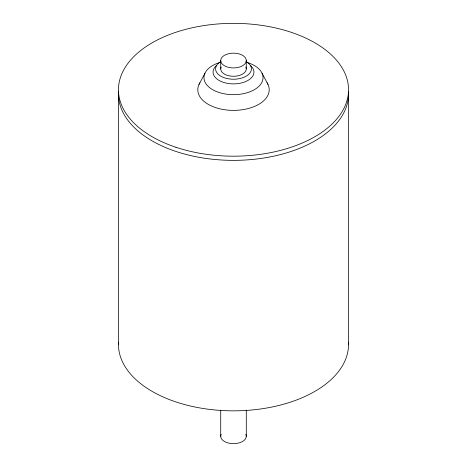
<?xml version="1.0" encoding="UTF-8"?>
<svg xmlns="http://www.w3.org/2000/svg" width="467" height="467" viewBox="0 0 467 467"><rect width="100%" height="100%" fill="white"/><g stroke="black" fill="none" stroke-linecap="round" stroke-linejoin="round"><path stroke-width="0.7" d="M199.012 84.434L204.972 73.196M262.028 73.196L267.988 84.434M348.54 93.943L348.54 344.424M246.284 60.547A12.784 7.379 0 0 1 227.108 66.939A12.784 7.379 0 0 1 227.108 54.154A12.784 7.379 0 0 1 246.284 60.547L246.284 68.894M246.284 410.032L246.284 436.271M220.716 60.547L220.716 68.894M220.716 410.032L220.716 436.271M118.46 93.943L118.46 344.424M348.487 91.871A115.04 66.419 0 0 1 233.5 160.362A115.04 66.419 0 0 1 118.513 91.871M245.846 66.985A12.784 7.379 0 0 1 233.5 76.273A12.784 7.379 0 0 1 221.154 66.985M246.156 61.591A17.898 10.332 0 0 1 246.156 76.203A17.898 10.332 0 0 1 220.844 76.203A17.898 10.332 0 0 1 220.844 61.591M267.054 82.723A35.702 20.612 0 0 1 233.5 110.381A35.702 20.612 0 0 1 199.946 82.723M247.043 62.455A29.532 17.051 0 0 1 256.424 88.362A29.532 17.051 0 0 1 210.576 88.362A29.532 17.051 0 0 1 219.957 62.455M250.254 65.31A20.449 11.803 0 0 1 247.096 80.902A20.449 11.803 0 0 1 219.904 80.902A20.449 11.803 0 0 1 216.746 65.31M245.846 434.363A12.784 7.379 0 0 1 233.5 443.65A12.784 7.379 0 0 1 221.154 434.363M348.487 342.358A115.04 66.419 0 0 1 233.5 410.843A115.04 66.419 0 0 1 118.513 342.358M175.977 147.286A115.04 66.419 0 0 0 348.54 89.769A115.04 66.419 0 0 0 175.977 32.246A115.04 66.419 0 0 0 175.977 147.286"/></g></svg>
